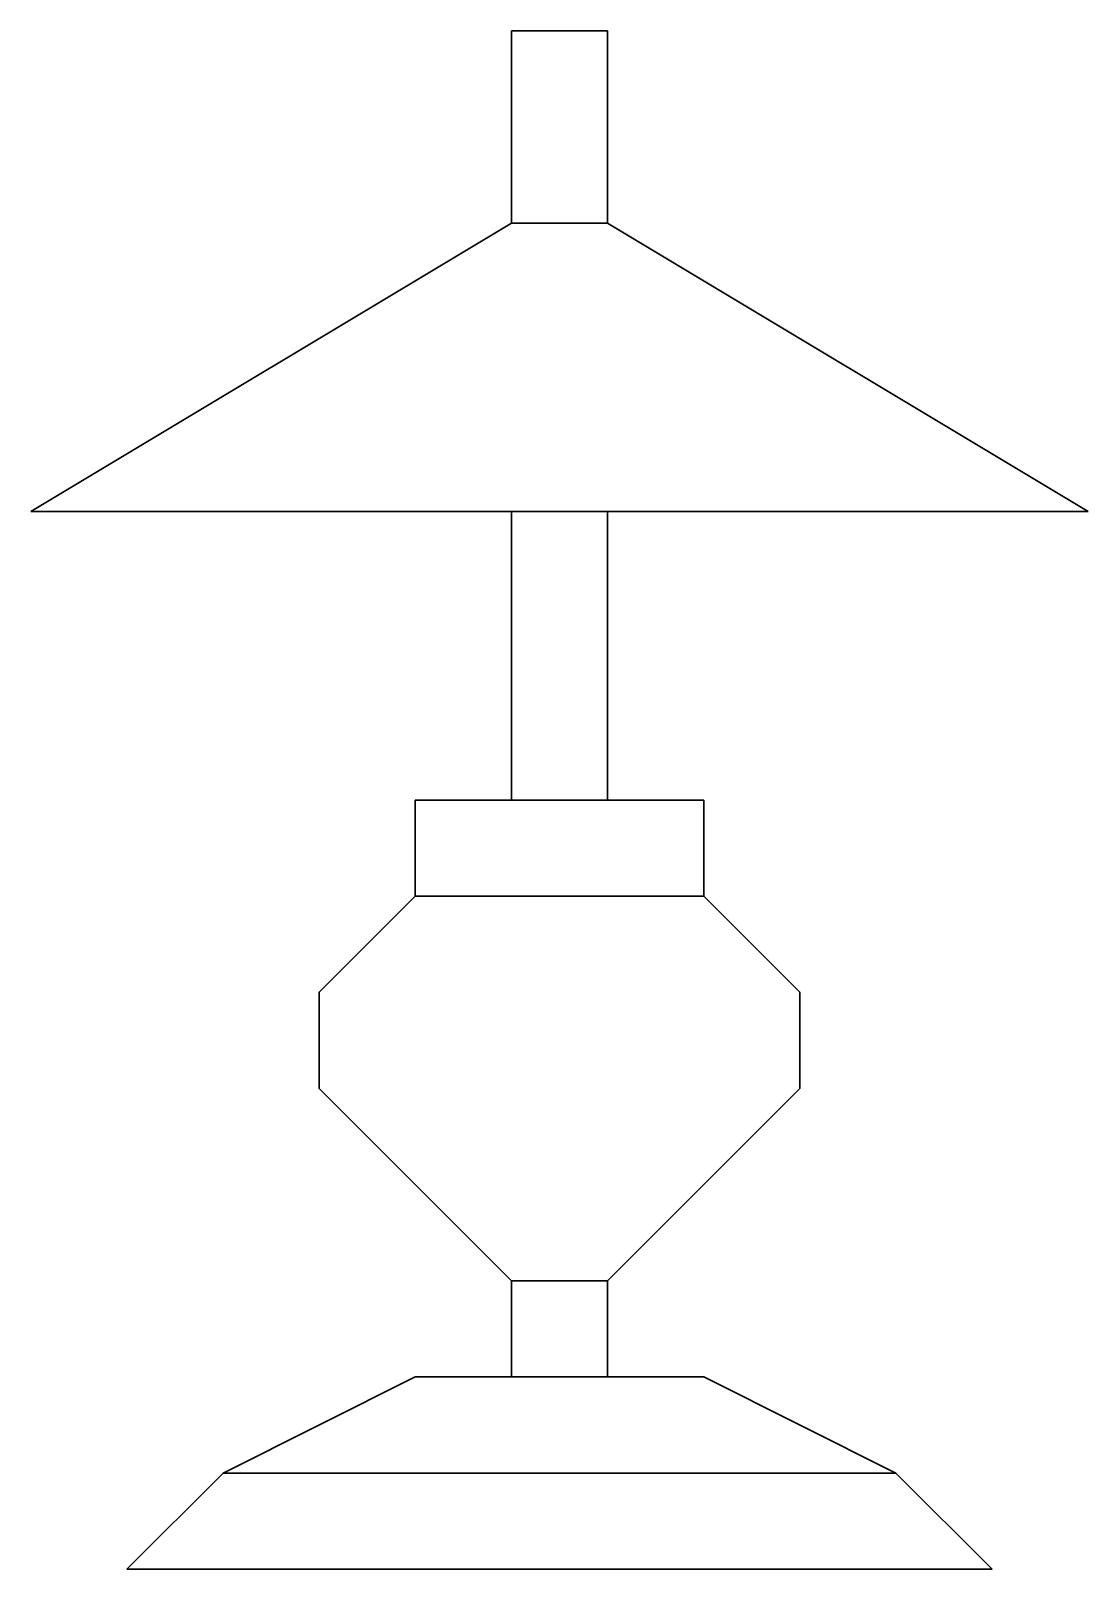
# Model space of a CAD drawing. Extents: x 100 to 210, y 30 to 190.
import ezdxf

# ---------------------------------------------------------------- set-up
doc = ezdxf.new("R2010")
doc.units = 12
doc.layers.get('0').update_dxf_attribs({"lineweight": 30})

msp = doc.modelspace()

# ---------------------------------------------------------------- linework, layer by layer
for p, q in [((150, 170), (150, 190)), ((150, 190), (160, 190)), ((160, 190), (160, 170)), ((100, 140), (150, 170)), ((160, 170), (150, 170)), ((150, 170), (160, 170)), ((160, 170), (210, 140)), ((210, 140), (100, 140)), ((150, 140), (150, 110)), ((160, 110), (160, 140)), ((140, 100), (140, 110)), ((140, 110), (150, 110)), ((150, 110), (160, 110)), ((160, 110), (170, 110)), ((170, 110), (170, 100)), ((130, 90), (140, 100)), ((170, 100), (140, 100)), ((170, 100), (180, 90)), ((130, 80), (130, 90)), ((180, 90), (180, 80)), ((150, 60), (130, 80)), ((180, 80), (160, 60)), ((160, 60), (150, 60)), ((150, 60), (150, 50)), ((160, 50), (160, 60)), ((120, 40), (140, 50)), ((140, 50), (150, 50)), ((150, 50), (160, 50)), ((160, 50), (170, 50)), ((170, 50), (190, 40)), ((110, 30), (120, 40)), ((190, 40), (120, 40)), ((190, 40), (200, 30)), ((120, 30), (110, 30)), ((200, 30), (120, 30))]:
    msp.add_line(p, q)

doc.saveas('drawing.dxf')
